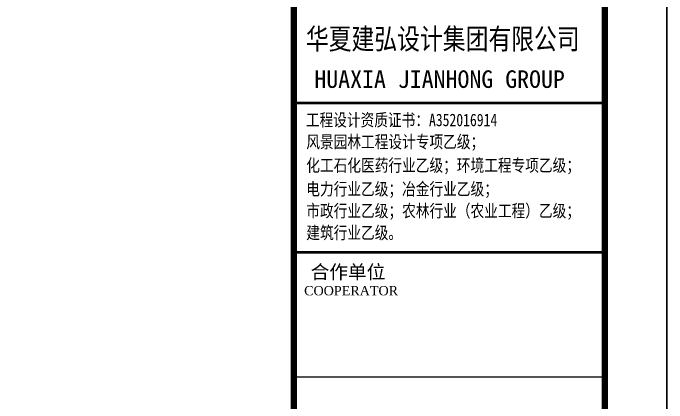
# Model space of a CAD drawing. Extents: x 498328 to 716449, y -893371 to -467753.
# Drawn here: x 705937 to 716449, y -651446 to -645177 of the extents above; entities that cross this region are included whole.
import ezdxf

# ---------------------------------------------------------------- set-up
doc = ezdxf.new("R2010")
doc.units = 0
doc.header["$LTSCALE"] = 1000
for name, color, linetype in [('PUB_TEXT', 7, 'CONTINUOUS'), ('PUB_TITLE', 4, 'CONTINUOUS'), ('TK-PUBLIC', 7, 'CONTINUOUS'), ('通用-图框C-SHET', 141, 'CONTINUOUS')]:
    doc.layers.add(name, color=color, linetype=linetype)
doc.layers.add('yichutu', color=7, linetype='CONTINUOUS', true_color=0xffffff, plot=False)
doc.styles.add('标训３', font='simhei.ttf', dxfattribs={"width": 0.8, "height": 4.5})
doc.styles.add('标识1', font='times.ttf')
doc.styles.add('标识４', font='simhei.ttf', dxfattribs={"width": 0.5, "height": 4.5})

# ---------------------------------------------------------------- blocks, each defined once
blk = doc.blocks.new('yct-841-594-84100-59400-100-1000.0')
at = {"layer": 'yichutu', "color": 7, "true_color": 0xffffff}
blk.add_lwpolyline([(0, 0), (0, 59400), (84100, 59400), (84100, 0)], close=True, dxfattribs=at)

msp = doc.modelspace()

# ---------------------------------------------------------------- linework, layer by layer
at = {"layer": 'PUB_TITLE'}
msp.add_lwpolyline([(632349.2, -681323.8), (716449.2, -681323.8), (716449.2, -621923.8), (632349.2, -621923.8)], close=True, dxfattribs=at)
at = {"layer": 'PUB_TITLE', "const_width": 100}
msp.add_lwpolyline([(634849.2, -680323.8), (715449.2, -680323.8), (715449.2, -622923.8), (634849.2, -622923.8)], close=True, dxfattribs=at)
at = {"layer": '通用-图框C-SHET'}
for points, const_width in [([(710449.2, -654373.8), (710449.2, -622923.8)], 100), ([(710449.2, -646623.8), (715449.2, -646623.8)], 40), ([(710449.2, -649023.8), (715449.2, -649023.8)], 40)]:
    msp.add_lwpolyline(points, dxfattribs=dict(at, const_width=const_width))
msp.add_lwpolyline([(710449.2, -651023.8), (715449.2, -651023.8)], dxfattribs=at)

# ---------------------------------------------------------------- block references
at = {"layer": 'yichutu'}
msp.add_blockref('yct-841-594-84100-59400-100-1000.0', (632349.2, -681323.8), dxfattribs=at)

# ---------------------------------------------------------------- texts
at = {"layer": 'PUB_TEXT', "style": '标训３', "width": 0.8}
for s, height, p in [('华夏建弘设计集团有限公司', 336.076, (710645.4, -645760)), ('工程设计资质证书：A352016914 ', 201.646, (710643.6, -646996.3)), ('风景园林工程设计专项乙级；', 201.646, (710651.1, -647347.9)), ('化工石化医药行业乙级；环境工程专项乙级；', 201.646, (710651.1, -647725.9)), ('电力行业乙级；冶金行业乙级；', 201.646, (710651.1, -648106.2)), ('市政行业乙级；农林行业（农业工程）乙级；', 201.646, (710651.1, -648457.7)), ('建筑行业乙级。', 201.65, (710651.1, -648809.5))]:
    msp.add_text(s, height=height, dxfattribs=at).set_placement(p)
at = {"layer": 'PUB_TEXT', "style": '标识４'}
msp.add_text('HUAXIA JIANHONG GROUP', height=281.981, dxfattribs=at).set_placement((710779.9, -646380.5))
at = {"layer": 'TK-PUBLIC', "style": '标识1'}
for s, height, p in [('合作单位', 220, (710721.9, -649449.6)), ('COOPERATOR', 150, (710616.1, -649715.9))]:
    msp.add_text(s, height=height, dxfattribs=at).set_placement(p)

doc.saveas('drawing.dxf')
